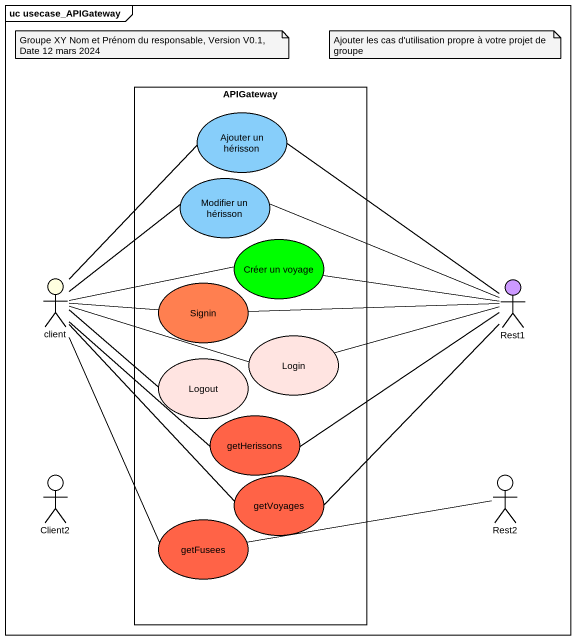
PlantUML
@startuml
mainframe uc usecase_APIGateway
rectangle APIGateway {
  usecase "Ajouter un hérisson" as Ajouter_un_hérisson #87CEFA
  usecase "Modifier un hérisson" as Modifier_un_hérisson #87CEFA
  usecase "Créer un voyage" as Créer_un_voyage #00FF00
  usecase Signin #FF7F50
  usecase Logout #FFE4E1
  usecase Login #FFE4E1
  usecase getHerissons #FF6347
  usecase getVoyages #FF6347
  usecase getFusees #FF6347
}
actor client #FFFFE0
actor Rest1 #CC99FF
actor Client2
actor Rest2
Ajouter_un_hérisson -- client
Ajouter_un_hérisson -- Rest1
Modifier_un_hérisson -- client
Modifier_un_hérisson -right- Rest1
Créer_un_voyage -left- client
Créer_un_voyage -right- Rest1
client -right- Logout
client -right- Login
Signin -left- client
Signin -right- Rest1
Rest1 -left- Login
getHerissons -up- client
getHerissons -right- Rest1
getVoyages -up- client
getVoyages -up- Rest1
getFusees -up- client
getFusees -right- Rest2
note as N1
  Groupe XY Nom et Prénom du responsable, Version V0.1, Date 12 mars 2024
end note
note as N2
  Ajouter les cas d'utilisation propre à votre projet de groupe
end note
@enduml
